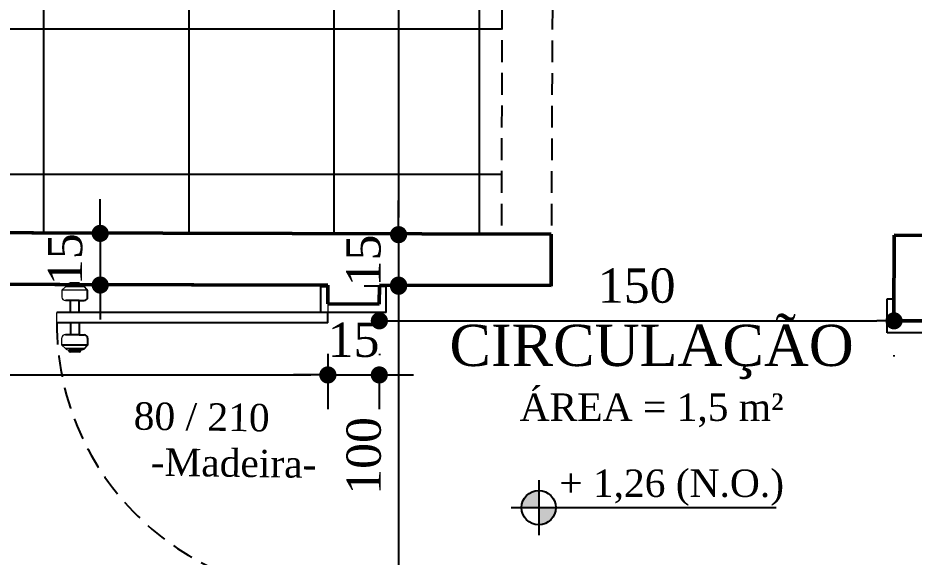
# Model space of a CAD drawing. Header units: millimetres. Extents: x 103208 to 171806, y -164 to 10038.
# Drawn here: x 108919.7 to 109180.9, y 7202.2 to 7359.3 of the extents above; entities that cross this region are included whole.
import ezdxf

# ---------------------------------------------------------------- set-up
doc = ezdxf.new("R2010")
doc.units = ezdxf.units.MM
doc.linetypes.add('HIDDEN', pattern=[9.525, 6.35, -3.175])
for name, color, linetype in [('ACESSORIOS', 2, 'Continuous'), ('Hachuria - Moveis', 1, 'Continuous'), ('Piso', 55, 'Continuous'), ('PN010', 1, 'Continuous'), ('PORTAS', 3, 'Continuous'), ('Portas-Cotas', 2, 'Continuous'), ('Portas-Projeção', 55, 'HIDDEN'), ('Projeção Janela - Viga', 1, 'HIDDEN'), ('Texto', 2, 'Continuous')]:
    doc.layers.add(name, color=color, linetype=linetype)
doc.layers.add('Parede Baixa', color=5, linetype='Continuous', lineweight=50)
doc.layers.add('Portas - Janelas', color=2, linetype='Continuous', lineweight=20)
doc.styles.add('Valéria', font='romantic.ttf', dxfattribs={"height": 10})
doc.dimstyles.new('Cota - 50', dxfattribs={"dimtxt": 10, "dimasz": 5, "dimexe": 10, "dimexo": 20, "dimgap": 5, "dimtad": 1, "dimtxsty": 'Valéria', "dimblk": 'DOT', "dimcen": 0, "dimclrd": 12, "dimclre": 12, "dimclrt": 2, "dimazin": 2, "dimtfac": 1, "dimtix": 1, "dimtmove": 0, "dimatfit": 3, "dimldrblk": 'DOT', "dimfxl": 1, "dimarcsym": 0})

# ---------------------------------------------------------------- blocks, each defined once
blk = doc.blocks.new('_Dot')
at = {"color": 0, "linetype": 'ByBlock', "lineweight": -2}
blk.add_line((-0.5, 0), (-1, 0), dxfattribs=at)
at = {"color": 0, "linetype": 'ByBlock', "const_width": 0.5}
blk.add_lwpolyline([(-0.25, 0, 1), (0.25, 0, 1)], format="xyb", close=True, dxfattribs=at)
blk = doc.blocks.new('*D1169')
at = {"color": 12, "lineweight": -2, "transparency": 16777216}
for p, q in [((108943.7, 7301.49), (108943.7, 7306.49)), ((108923.74, 7296.49), (108933.7, 7296.49)), ((108943.7, 7296.49), (108943.7, 7281.44)), ((108985.51, 7281.44), (108933.7, 7281.44)), ((108943.7, 7276.44), (108943.7, 7271.44))]:
    blk.add_line(p, q, dxfattribs=at)
at = {"layer": 'Defpoints', "color": 0, "transparency": 16777216}
for p in [(108943.74, 7296.49), (108943.7, 7281.44), (109005.51, 7281.44, 9825)]:
    blk.add_point(p, dxfattribs=at)
at = {"color": 12, "lineweight": -2, "transparency": 16777216, "xscale": 5, "yscale": 5, "zscale": 5}
for p, rotation in [((108943.7, 7296.49), 270), ((108943.7, 7281.44), 90)]:
    blk.add_blockref('_Dot', p, dxfattribs=dict(at, rotation=rotation))
at = {"color": 2, "transparency": 16777216, "insert": (108933.51, 7288.96), "char_height": 10, "attachment_point": 5, "rotation": 90, "style": 'Valéria'}
blk.add_mtext('15', dxfattribs=at)
blk = doc.blocks.new('*D1116')
at = {"color": 12, "lineweight": -2, "transparency": 16777216}
for p, q in [((109030.06, 7281.42), (109040.66, 7281.42)), ((109030.66, 7276.42), (109030.66, 7186.87)), ((109029.86, 7181.87), (109040.66, 7181.87))]:
    blk.add_line(p, q, dxfattribs=at)
at = {"layer": 'Defpoints', "color": 0, "transparency": 16777216}
for p in [(109010.06, 7281.42, 9825), (109009.86, 7181.87, -114808.76), (109030.66, 7181.87)]:
    blk.add_point(p, dxfattribs=at)
at = {"color": 12, "lineweight": -2, "transparency": 16777216, "xscale": 5, "yscale": 5, "zscale": 5}
for p, rotation in [((109030.66, 7281.42), 90), ((109030.66, 7181.87), 270)]:
    blk.add_blockref('_Dot', p, dxfattribs=dict(at, rotation=rotation))
at = {"color": 2, "transparency": 16777216, "insert": (109020.55, 7231.65), "char_height": 10, "attachment_point": 5, "rotation": 90, "style": 'Valéria'}
blk.add_mtext('100', dxfattribs=at)
blk = doc.blocks.new('*D1182')
at = {"color": 12, "lineweight": -2, "transparency": 16777216}
for p, q in [((109041.37, 7546.3), (109020.66, 7546.3)), ((109030.66, 7541.3), (109030.66, 7301.12)), ((109040.61, 7296.12), (109020.66, 7296.12))]:
    blk.add_line(p, q, dxfattribs=at)
at = {"layer": 'Defpoints', "color": 0, "transparency": 16777216}
for p in [(109061.37, 7546.3, 9825), (109030.66, 7296.12), (109060.61, 7296.12, -114808.76)]:
    blk.add_point(p, dxfattribs=at)
at = {"color": 12, "lineweight": -2, "transparency": 16777216, "xscale": 5, "yscale": 5, "zscale": 5}
for p, rotation in [((109030.66, 7546.3), 90), ((109030.66, 7296.12), 270)]:
    blk.add_blockref('_Dot', p, dxfattribs=dict(at, rotation=rotation))
at = {"color": 2, "transparency": 16777216, "insert": (109020.47, 7421.21), "char_height": 10, "attachment_point": 5, "rotation": 90, "style": 'Valéria'}
blk.add_mtext('250', dxfattribs=at)
blk = doc.blocks.new('*D1184')
at = {"color": 12, "lineweight": -2, "transparency": 16777216}
for p, q in [((109010.04, 7256.27), (109010.04, 7245.25)), ((109025.04, 7256.2), (109025.04, 7245.25)), ((109005.04, 7255.25), (109000.04, 7255.25)), ((109010.04, 7255.25), (109025.04, 7255.25)), ((109030.04, 7255.25), (109035.04, 7255.25))]:
    blk.add_line(p, q, dxfattribs=at)
at = {"layer": 'Defpoints', "color": 0, "transparency": 16777216}
for p in [(109010.04, 7276.27, 9825), (109025.04, 7276.2, 9825), (109025.04, 7255.25)]:
    blk.add_point(p, dxfattribs=at)
at = {"color": 12, "lineweight": -2, "transparency": 16777216, "xscale": 5, "yscale": 5, "zscale": 5}
blk.add_blockref('_Dot', (109010.04, 7255.25), dxfattribs=at)
at = {"color": 12, "lineweight": -2, "transparency": 16777216, "xscale": 5, "yscale": 5, "zscale": 5, "rotation": 180}
blk.add_blockref('_Dot', (109025.04, 7255.25), dxfattribs=at)
at = {"color": 2, "transparency": 16777216, "insert": (109017.54, 7265.44), "char_height": 10, "attachment_point": 5, "style": 'Valéria'}
blk.add_mtext('15', dxfattribs=at)
blk = doc.blocks.new('*D1186')
at = {"color": 12, "lineweight": -2, "transparency": 16777216}
for p, q in [((109030.06, 7271.01), (109170.06, 7271.01)), ((109025.06, 7261.39), (109025.06, 7261.01)), ((109175.06, 7260.67), (109175.06, 7261.01))]:
    blk.add_line(p, q, dxfattribs=at)
at = {"layer": 'Defpoints', "color": 0, "transparency": 16777216}
for p in [(109025.06, 7281.39, 9825), (109175.06, 7280.67, 9825), (109175.06, 7271.01)]:
    blk.add_point(p, dxfattribs=at)
at = {"color": 12, "lineweight": -2, "transparency": 16777216, "xscale": 5, "yscale": 5, "zscale": 5, "rotation": 180}
blk.add_blockref('_Dot', (109025.06, 7271.01), dxfattribs=at)
at = {"color": 12, "lineweight": -2, "transparency": 16777216, "xscale": 5, "yscale": 5, "zscale": 5}
blk.add_blockref('_Dot', (109175.06, 7271.01), dxfattribs=at)
at = {"color": 2, "transparency": 16777216, "insert": (109100.06, 7281.21), "char_height": 10, "attachment_point": 5, "style": 'Valéria'}
blk.add_mtext('150', dxfattribs=at)
blk = doc.blocks.new('*D1196')
at = {"color": 12, "lineweight": -2, "transparency": 16777216}
for p, q in [((108532.7, 7262.59), (108532.7, 7245.25)), ((109010.06, 7261.42), (109010.06, 7245.25)), ((108537.7, 7255.25), (109005.06, 7255.25))]:
    blk.add_line(p, q, dxfattribs=at)
at = {"layer": 'Defpoints', "color": 0, "transparency": 16777216}
for p in [(108532.7, 7282.59, 9825), (109010.06, 7281.42, 9825), (109010.06, 7255.25)]:
    blk.add_point(p, dxfattribs=at)
at = {"color": 12, "lineweight": -2, "transparency": 16777216, "xscale": 5, "yscale": 5, "zscale": 5, "rotation": 180}
blk.add_blockref('_Dot', (108532.7, 7255.25), dxfattribs=at)
at = {"color": 12, "lineweight": -2, "transparency": 16777216, "xscale": 5, "yscale": 5, "zscale": 5}
blk.add_blockref('_Dot', (109010.06, 7255.25), dxfattribs=at)
at = {"color": 2, "transparency": 16777216, "insert": (108771.38, 7265.36), "char_height": 10, "attachment_point": 5, "style": 'Valéria'}
blk.add_mtext('477', dxfattribs=at)
blk = doc.blocks.new('*D1197')
at = {"color": 12, "lineweight": -2, "transparency": 16777216}
for p, q in [((109030.66, 7301.12), (109030.66, 7306.12)), ((109055.17, 7296.12), (109020.66, 7296.12)), ((109030.66, 7296.12), (109030.66, 7281.09)), ((109055.1, 7281.09), (109020.66, 7281.09)), ((109030.66, 7276.09), (109030.66, 7271.09))]:
    blk.add_line(p, q, dxfattribs=at)
at = {"layer": 'Defpoints', "color": 0, "transparency": 16777216}
for p in [(109075.17, 7296.12), (109030.66, 7281.09), (109075.1, 7281.09, -114808.76)]:
    blk.add_point(p, dxfattribs=at)
at = {"color": 12, "lineweight": -2, "transparency": 16777216, "xscale": 5, "yscale": 5, "zscale": 5}
for p, rotation in [((109030.66, 7296.12), 270), ((109030.66, 7281.09), 90)]:
    blk.add_blockref('_Dot', p, dxfattribs=dict(at, rotation=rotation))
at = {"color": 2, "transparency": 16777216, "insert": (109020.47, 7288.6), "char_height": 10, "attachment_point": 5, "rotation": 90, "style": 'Valéria'}
blk.add_mtext('15', dxfattribs=at)

msp = doc.modelspace()

# ---------------------------------------------------------------- hatches: boundary and pattern name
at = {"layer": 'Piso'}
h = msp.add_hatch(dxfattribs=at)
h.set_pattern_fill('ANSI37', color=256, scale=13.333333, angle=-45)
h.set_pattern_definition([(360, (-5584.447, -9.9), (3e-14, 42.333333), []), (90, (-5584.447, -9.9), (-42.333333, 3e-14), [])])
edge = h.paths.add_edge_path()
edge.add_line((109036.93316, 7472.74172), (108781.31919, 7486.80622))
edge.add_line((108781.31919, 7486.80622), (108781.33095, 7537.08347))
edge.add_line((108781.33095, 7537.08347), (108698.83081, 7537.28569))
edge.add_line((108698.83081, 7537.28569), (108698.06801, 7377.25211))
edge.add_line((108698.06801, 7377.25211), (108682.95927, 7377.32412))
edge.add_line((108682.95927, 7377.32412), (108682.71741, 7306.29255))
edge.add_line((108682.71741, 7306.29255), (108624.76308, 7306.77743))
edge.add_line((108624.76308, 7306.77743), (108624.72125, 7301.77761))
edge.add_arc((108623.72129, 7301.78597), 1, 179.520639, 359.520639, ccw=False)
edge.add_line((108622.72132, 7301.79434), (108622.76315, 7306.79417))
edge.add_line((108622.76315, 7306.79417), (108682.71741, 7306.29255))
edge.add_line((108682.71741, 7306.29255), (108682.68687, 7297.32451))
edge.add_line((108682.68687, 7297.32451), (108697.6867, 7297.25302))
edge.add_line((108697.6867, 7297.25302), (108697.66351, 7297.20687))
edge.add_line((108697.66351, 7297.20687), (109060.5014, 7296.28357))
edge.add_line((109060.5014, 7296.28357), (109060.72201, 7386.28637))
edge.add_line((109060.72201, 7386.28637), (109038.39595, 7386.56473))
edge.add_line((109038.39595, 7386.56473), (109036.93316, 7472.74172))
h.paths.add_polyline_path([(108780.18503, 7467.5682), (108778.30402, 7467.5682), (108778.30402, 7461.80472), (108778.53519, 7401.9201), (108749.66797, 7399.69089), (108744.47797, 7399.69089), (108743.49513, 7402.18552), (108743.19702, 7399.69089), (108738.00702, 7399.69089), (108737.75216, 7402.36751), (108735.67616, 7402.36751), (108735.38727, 7400.35963), (108730.19727, 7400.35963), (108730.85931, 7402.49781), (108728.78331, 7402.49781), (108729.13954, 7398.57624), (108723.94954, 7398.57624), (108722.63283, 7401.97852), (108721.51725, 7401.13246), (108716.32725, 7401.13246), (108713.75303, 7403.5568), (108712.56053, 7402.40448), (108707.37053, 7402.40448), (108708.15983, 7398.57624), (108699.85583, 7398.57624), (108700.25903, 7535.0382), (108700.25903, 7536.0762), (108710.63903, 7536.0762), (108715.82903, 7536.0762), (108764.61503, 7536.0762), (108769.80503, 7536.0762), (108780.18503, 7536.0762), (108780.18503, 7535.0382)], flags=16)
h.paths.add_polyline_path([(108867.97347, 7361.84206), (108867.97347, 7364.59206), (108864.96203, 7364.59206), (108865.48083, 7372.34819), (108870.06416, 7372.34819), (108869.54537, 7363.6754), (108869.52942, 7361.84206), (108872.29537, 7361.84206), (108845.84862, 7361.10702), (108845.84862, 7358.35702), (108855.83821, 7358.65624), (108855.83821, 7355.90624), (108804.97365, 7354.28242), (108804.98988, 7296.27621), (108869.56159, 7297.41918), (108869.56469, 7296.84831), (108804.48135, 7296.84831), (108804.47707, 7296.93371), (108802.02752, 7297.72142), (108804.90185, 7296.92705), (108805.05202, 7351.72141), (108854.50633, 7356.10575), (108857.17008, 7358.45672), (108855.13538, 7358.12507), (108855.13538, 7360.87507), (108859.89467, 7359.26812)])
h.paths.add_polyline_path([(108779.14703, 7472.7582), (108701.29703, 7472.7582), (108701.29703, 7534.0002), (108779.14703, 7534.0002)], flags=0)
edge = h.paths.add_edge_path(flags=0)
edge.add_line((108777.07103, 7475.8722), (108768.39739, 7475.8722))
edge.add_arc((108762.71203, 7490.9232), 16.089, 290.6935412, 333.185682)
edge.add_line((108777.07103, 7483.66544), (108777.07103, 7475.8722))
edge = h.paths.add_edge_path(flags=0)
edge.add_line((108762.71203, 7476.9102), (108717.73203, 7476.9102))
edge.add_arc((108717.73203, 7490.9232), 14.013, 180, 270, ccw=False)
edge.add_line((108703.71903, 7490.9232), (108703.71903, 7516.8732))
edge.add_arc((108717.73203, 7516.8732), 14.013, 90, 180, ccw=False)
edge.add_line((108717.73203, 7530.8862), (108762.71203, 7530.8862))
edge.add_arc((108762.71203, 7516.8732), 14.013, 0, 90, ccw=False)
edge.add_line((108776.72503, 7516.8732), (108776.72503, 7490.9232))
edge.add_arc((108762.71203, 7490.9232), 14.013, 270, 360, ccw=False)
edge = h.paths.add_edge_path(flags=0)
edge.add_line((108762.71203, 7477.9482), (108717.73203, 7477.9482))
edge.add_arc((108717.73203, 7490.9232), 12.975, 180, 270, ccw=False)
edge.add_line((108704.75703, 7490.9232), (108704.75703, 7516.8732))
edge.add_arc((108717.73203, 7516.8732), 12.975, 90, 180, ccw=False)
edge.add_line((108717.73203, 7529.8482), (108762.71203, 7529.8482))
edge.add_arc((108762.71203, 7516.8732), 12.975, 0, 90, ccw=False)
edge.add_line((108775.68703, 7516.8732), (108775.68703, 7490.9232))
edge.add_arc((108762.71203, 7490.9232), 12.975, 270, 360, ccw=False)
edge = h.paths.add_edge_path(flags=0)
edge.add_line((108762.71203, 7480.5432), (108754.40803, 7480.5432))
edge.add_arc((108754.40803, 7482.6192), 2.076, 180, 270, ccw=False)
edge.add_line((108752.33203, 7482.6192), (108752.33203, 7499.2272))
edge.add_arc((108754.40803, 7499.2272), 2.076, 90, 180, ccw=False)
edge.add_line((108754.40803, 7501.3032), (108771.01603, 7501.3032))
edge.add_arc((108771.01603, 7499.2272), 2.076, 0, 90, ccw=False)
edge.add_line((108773.09203, 7499.2272), (108773.09203, 7490.9232))
edge.add_arc((108762.71203, 7490.9232), 10.38, 270, 360, ccw=False)
edge = h.paths.add_edge_path(flags=0)
edge.add_arc((108762.71203, 7490.9232), 5.19, 0, 360)
edge = h.paths.add_edge_path(flags=0)
edge.add_arc((108762.71203, 7490.9232), 4.152, 0, 360)
edge = h.paths.add_edge_path(flags=0)
edge.add_arc((108762.71203, 7490.9232), 3.114, 0, 360)
edge = h.paths.add_edge_path(flags=0)
edge.add_line((108746.10403, 7480.5432), (108734.34003, 7480.5432))
edge.add_arc((108734.34003, 7482.6192), 2.076, 180, 270, ccw=False)
edge.add_line((108732.26403, 7482.6192), (108732.26403, 7499.2272))
edge.add_arc((108734.34003, 7499.2272), 2.076, 90, 180, ccw=False)
edge.add_line((108734.34003, 7501.3032), (108746.10403, 7501.3032))
edge.add_arc((108746.10403, 7499.2272), 2.076, 0, 90, ccw=False)
edge.add_line((108748.18003, 7499.2272), (108748.18003, 7482.6192))
edge.add_arc((108746.10403, 7482.6192), 2.076, -90, 0, ccw=False)
edge = h.paths.add_edge_path(flags=0)
edge.add_arc((108740.22203, 7490.9232), 3.114, 0, 360)
edge = h.paths.add_edge_path(flags=0)
edge.add_arc((108762.71203, 7516.8732), 5.19, 0, 360)
edge = h.paths.add_edge_path(flags=0)
edge.add_arc((108762.71203, 7516.8732), 4.152, 0, 360)
edge = h.paths.add_edge_path(flags=0)
edge.add_arc((108762.71203, 7516.8732), 3.114, 0, 360)
edge = h.paths.add_edge_path(flags=0)
edge.add_line((108726.03603, 7480.5432), (108717.73203, 7480.5432))
edge.add_arc((108717.73203, 7490.9232), 10.38, 180, 270, ccw=False)
edge.add_line((108707.35203, 7490.9232), (108707.35203, 7499.2272))
edge.add_arc((108709.42803, 7499.2272), 2.076, 90, 180, ccw=False)
edge.add_line((108709.42803, 7501.3032), (108726.03603, 7501.3032))
edge.add_arc((108726.03603, 7499.2272), 2.076, 0, 90, ccw=False)
edge.add_line((108728.11203, 7499.2272), (108728.11203, 7482.6192))
edge.add_arc((108726.03603, 7482.6192), 2.076, -90, 0, ccw=False)
edge = h.paths.add_edge_path(flags=0)
edge.add_arc((108717.73203, 7490.9232), 5.19, 0, 360)
edge = h.paths.add_edge_path(flags=0)
edge.add_arc((108717.73203, 7490.9232), 4.152, 0, 360)
edge = h.paths.add_edge_path(flags=0)
edge.add_arc((108717.73203, 7490.9232), 3.114, 0, 360)
edge = h.paths.add_edge_path(flags=0)
edge.add_line((108746.10403, 7506.4932), (108734.34003, 7506.4932))
edge.add_arc((108734.34003, 7508.5692), 2.076, 180, 270, ccw=False)
edge.add_line((108732.26403, 7508.5692), (108732.26403, 7525.1772))
edge.add_arc((108734.34003, 7525.1772), 2.076, 90, 180, ccw=False)
edge.add_line((108734.34003, 7527.2532), (108746.10403, 7527.2532))
edge.add_arc((108746.10403, 7525.1772), 2.076, 0, 90, ccw=False)
edge.add_line((108748.18003, 7525.1772), (108748.18003, 7508.5692))
edge.add_arc((108746.10403, 7508.5692), 2.076, -90, 0, ccw=False)
edge = h.paths.add_edge_path(flags=0)
edge.add_arc((108740.22203, 7516.8732), 5.19, 0, 360)
edge = h.paths.add_edge_path(flags=0)
edge.add_arc((108740.22203, 7516.8732), 4.152, 0, 360)
edge = h.paths.add_edge_path(flags=0)
edge.add_arc((108740.22203, 7516.8732), 3.114, 0, 360)
edge = h.paths.add_edge_path(flags=0)
edge.add_arc((108762.71203, 7516.8732), 16.089, 26.814318, 69.3064588)
edge.add_line((108768.39739, 7531.9242), (108777.07103, 7531.9242))
edge.add_line((108777.07103, 7531.9242), (108777.07103, 7524.13095))
edge = h.paths.add_edge_path(flags=0)
edge.add_line((108712.04667, 7475.8722), (108703.37303, 7475.8722))
edge.add_line((108703.37303, 7475.8722), (108703.37303, 7483.66544))
edge.add_arc((108717.73203, 7490.9232), 16.089, 206.814318, 249.3064588)
edge = h.paths.add_edge_path(flags=0)
edge.add_line((108726.03603, 7506.4932), (108709.42803, 7506.4932))
edge.add_arc((108709.42803, 7508.5692), 2.076, 180, 270, ccw=False)
edge.add_line((108707.35203, 7508.5692), (108707.35203, 7516.8732))
edge.add_arc((108717.73203, 7516.8732), 10.38, 90, 180, ccw=False)
edge.add_line((108717.73203, 7527.2532), (108726.03603, 7527.2532))
edge.add_arc((108726.03603, 7525.1772), 2.076, 0, 90, ccw=False)
edge.add_line((108728.11203, 7525.1772), (108728.11203, 7508.5692))
edge.add_arc((108726.03603, 7508.5692), 2.076, -90, 0, ccw=False)
edge = h.paths.add_edge_path(flags=0)
edge.add_arc((108717.73203, 7516.8732), 5.19, 0, 360)
edge = h.paths.add_edge_path(flags=0)
edge.add_arc((108717.73203, 7516.8732), 4.152, 0, 360)
edge = h.paths.add_edge_path(flags=0)
edge.add_arc((108717.73203, 7516.8732), 3.114, 0, 360)
edge = h.paths.add_edge_path(flags=0)
edge.add_arc((108717.73203, 7516.8732), 16.089, 110.6935412, 153.185682)
edge.add_line((108703.37303, 7524.13095), (108703.37303, 7531.9242))
edge.add_line((108703.37303, 7531.9242), (108712.04667, 7531.9242))
edge = h.paths.add_edge_path()
edge.add_line((108682.95927, 7377.32412), (108683.06818, 7377.3236))
edge.add_line((108683.06818, 7377.3236), (108683.30651, 7427.32341))
edge.add_line((108683.30651, 7427.32341), (108533.30656, 7427.69109))
edge.add_line((108533.30656, 7427.69109), (108533.29546, 7425.36351))
edge.add_line((108533.29546, 7425.36351), (108613.40281, 7424.78356))
edge.add_line((108613.40281, 7424.78356), (108612.9694, 7364.91848))
edge.add_line((108612.9694, 7364.91848), (108533.01011, 7365.49736))
edge.add_line((108533.01011, 7365.49736), (108532.85032, 7331.9727))
edge.add_line((108532.85032, 7331.9727), (108587.588, 7331.82638))
edge.add_line((108587.588, 7331.82638), (108587.47949, 7287.55788))
edge.add_line((108587.47949, 7287.55788), (108682.6392, 7287.32463))
edge.add_line((108682.6392, 7287.32463), (108682.68687, 7297.32451))
edge.add_line((108682.68687, 7297.32451), (108682.71741, 7306.29255))
edge.add_line((108682.71741, 7306.29255), (108624.76308, 7306.77743))
edge.add_line((108624.76308, 7306.77743), (108624.72125, 7301.77761))
edge.add_arc((108623.72129, 7301.78597), 1, 179.520639, 359.520639, ccw=False)
edge.add_line((108622.72132, 7301.79434), (108622.76315, 7306.79417))
edge.add_line((108622.76315, 7306.79417), (108682.71741, 7306.29255))
edge.add_line((108682.71741, 7306.29255), (108682.95927, 7377.32412))
edge = h.paths.add_edge_path(flags=16)
edge.add_line((108624.81328, 7312.77722), (108622.81335, 7312.79396))
edge.add_arc((108623.81332, 7312.78559), 1, -0.479361, 179.520639, ccw=False)
h.paths.add_polyline_path([(108616.56163, 7307.98465), (108689.57682, 7307.37376), (108689.57566, 7307.23521), (108616.56047, 7307.8461)])
edge = h.paths.add_edge_path(flags=0)
edge.add_line((108771.01603, 7506.4932), (108754.40803, 7506.4932))
edge.add_arc((108754.40803, 7508.5692), 2.076, 180, 270, ccw=False)
edge.add_line((108752.33203, 7508.5692), (108752.33203, 7525.1772))
edge.add_arc((108754.40803, 7525.1772), 2.076, 90, 180, ccw=False)
edge.add_line((108754.40803, 7527.2532), (108762.71203, 7527.2532))
edge.add_arc((108762.71203, 7516.8732), 10.38, 0, 90, ccw=False)
edge.add_line((108773.09203, 7516.8732), (108773.09203, 7508.5692))
edge.add_arc((108771.01603, 7508.5692), 2.076, -90, 0, ccw=False)
edge = h.paths.add_edge_path(flags=0)
edge.add_arc((108740.22203, 7490.9232), 4.152, 0, 180)
edge.add_arc((108740.22203, 7490.9232), 4.152, 180, 360)
edge = h.paths.add_edge_path(flags=0)
edge.add_arc((108740.22203, 7490.9232), 5.19, 0, 180)
edge.add_arc((108740.22203, 7490.9232), 5.19, 180, 360)
at = {"layer": 'Portas - Janelas'}
h = msp.add_hatch(color=256, dxfattribs=at)
edge = h.paths.add_edge_path()
edge.add_arc((109071.49504, 7216.59312), 5, 90, 180)
edge.add_line((109066.49504, 7216.59312), (109071.49504, 7216.59312))
edge.add_line((109071.49504, 7216.59312), (109071.49504, 7221.59312))
edge = h.paths.add_edge_path()
edge.add_arc((109071.49504, 7216.59312), 5, 270, 360)
edge.add_line((109076.49504, 7216.59312), (109071.49504, 7216.59312))
edge.add_line((109071.49504, 7216.59312), (109071.49504, 7211.59312))

# ---------------------------------------------------------------- linework, layer by layer
at = {"layer": 'ACESSORIOS'}
for p, q in [((109008.02975, 7281.02411, 9825), (109010.02975, 7281.02411, 9825)), ((109027.03569, 7280.98243, 9825), (109025.05987, 7280.98243, 9825)), ((109173.01756, 7277.46795, 9825), (109175.01756, 7277.46795, 9825))]:
    msp.add_line(p, q, dxfattribs=at)
at = {"layer": 'ACESSORIOS', "color": 2, "linetype": 'Continuous'}
for p, q in [((109008.03569, 7273.44519, 9825), (109008.03569, 7281.029, 9825)), ((109027.03569, 7273.44519, 9825), (109027.03569, 7280.98243, 9825)), ((109173.01756, 7267.48298, 9825), (109173.01756, 7277.46795, 9825))]:
    msp.add_line(p, q, dxfattribs=at)
at = {"layer": 'Hachuria - Moveis'}
msp.add_circle((109071.49504, 7216.59312), 5, dxfattribs=at)
at = {"layer": 'Parede Baixa'}
for p, q in [((109075.10107, 7281.0855, -114808.76029), (109075.17342, 7296.26457, -114808.76029)), ((109175.01754, 7271.01373, 9825), (109175.13673, 7296.01954, 9825)), ((109010.03569, 7275.94519, 9825), (109010.0618, 7281.42412, 9825)), ((109025.03552, 7275.8737, 9825), (109025.0618, 7281.38736, 9825)), ((109010.03569, 7275.94519, 9825), (109025.03552, 7275.8737, 9825)), ((109175.00395, 7271.01376, 9825), (109190.01756, 7270.98298, 9825))]:
    msp.add_line(p, q, dxfattribs=at)
at = {"layer": 'Parede Baixa', "elevation": 9825}
for points in [[(108697.77495, 7297.18963), (109075.17342, 7296.26457)], [(109175.13673, 7296.01954), (109488.42356, 7295.25163)], [(108532.7035, 7282.59421), (109010.0618, 7281.42412)], [(108697.73818, 7282.18968), (109010.0618, 7281.42412)], [(109025.0618, 7281.38736), (109075.10192, 7281.2647)], [(109025.0618, 7281.38736), (109075.10192, 7281.2647)]]:
    msp.add_lwpolyline(points, dxfattribs=at)
at = {"layer": 'PN010'}
for p, q in [((109071.49504, 7224.59312), (109071.49504, 7208.59312)), ((109063.49504, 7216.59312), (109140.72479, 7216.59312))]:
    msp.add_line(p, q, dxfattribs=at)
at = {"layer": 'PORTAS', "color": 2, "linetype": 'Continuous'}
for p, q in [((108937.53569, 7281.94519, 9825), (108935.03569, 7281.94519, 9825)), ((108938.03569, 7281.44519, 9825), (108934.53569, 7281.44519, 9825)), ((108938.88924, 7281.09164, 9825), (108938.03569, 7281.44519, 9825)), ((108940.03569, 7279.94519, 9825), (108938.88924, 7281.09164, 9825)), ((108939.9678, 7280.01308, 9825), (108939.89991, 7279.94519, 9825)), ((108940.03569, 7277.94519, 9825), (108940.03569, 7279.94519, 9825)), ((108935.03569, 7276.94519, 9825), (108933.53569, 7276.94519, 9825)), ((108935.03569, 7273.44519, 9825), (108935.03569, 7276.94519, 9825)), ((108937.53569, 7276.94519, 9825), (108935.03569, 7276.94519, 9825)), ((108937.53569, 7276.94519, 9825), (108939.03569, 7276.94519, 9825)), ((108937.53569, 7273.44519, 9825), (108937.53569, 7276.94519, 9825)), ((109027.03569, 7273.44519, 9825), (108931.03569, 7273.44519, 9825)), ((109010.03569, 7270.44519, 9825), (109010.03569, 7273.44519, 9825)), ((109010.03569, 7270.44519, 9825), (108931.03569, 7270.44519, 9825)), ((108935.03569, 7270.44519, 9825), (108935.03569, 7266.94519, 9825)), ((108937.53569, 7270.44519, 9825), (108937.53569, 7266.94519, 9825)), ((108935.03569, 7266.94519, 9825), (108933.53569, 7266.94519, 9825)), ((108937.53569, 7266.94519, 9825), (108935.03569, 7266.94519, 9825)), ((108937.53569, 7266.94519, 9825), (108939.03569, 7266.94519, 9825)), ((109187.01756, 7267.48298, 9825), (109173.01756, 7267.48298, 9825)), ((108940.03569, 7263.94519, 9825), (108932.53569, 7263.94519, 9825)), ((108940.03569, 7263.94519, 9825), (108938.88924, 7262.79875, 9825)), ((108940.03569, 7265.94519, 9825), (108940.03569, 7263.94519, 9825)), ((108938.03569, 7262.44519, 9825), (108934.53569, 7262.44519, 9825)), ((108937.53569, 7261.94519, 9825), (108935.03569, 7261.94519, 9825)), ((108938.88924, 7262.79875, 9825), (108938.03569, 7262.44519, 9825))]:
    msp.add_line(p, q, dxfattribs=at)
for centre, radius, start, end in [((108935.03569, 7281.44519, 9825), 0.5, 90, 180), ((108937.53569, 7281.44519, 9825), 0.5, 0, 90), ((108939.03569, 7277.94519, 9825), 1, 270, 0), ((108939.03569, 7265.94519, 9825), 1, 0, 90), ((108935.03569, 7262.44519, 9825), 0.5, 180, 270), ((108937.53569, 7262.44519, 9825), 0.5, 270, 0)]:
    msp.add_arc(centre, radius, start, end, dxfattribs=at)
at = {"layer": 'Portas - Janelas'}
for p, q in [((108933.53569, 7280.94519, 9825), (108932.53569, 7279.94519, 9825)), ((108932.53569, 7279.94519, 9825), (108932.53569, 7277.86513, 9825)), ((108933.68213, 7281.09164, 9825), (108933.53569, 7280.94519, 9825)), ((109010.03569, 7275.94519, 9825), (109010.03569, 7273.44519, 9825)), ((108931.03569, 7270.44519, 9825), (108931.03569, 7273.44519, 9825)), ((108932.53569, 7263.94519, 9825), (108932.53569, 7266.07479, 9825)), ((108933.53569, 7262.94519, 9825), (108932.53569, 7263.94519, 9825)), ((108933.68213, 7262.79875, 9825), (108933.53569, 7262.94519, 9825))]:
    msp.add_line(p, q, dxfattribs=at)
at = {"layer": 'Portas - Janelas', "color": 2, "linetype": 'Continuous'}
for p, q in [((108940.03569, 7279.94519, 9825), (108932.53569, 7279.94519, 9825)), ((108939.03569, 7280.94519, 9825), (108933.53569, 7280.94519, 9825)), ((108933.68213, 7281.09164, 9825), (108934.53569, 7281.44519, 9825)), ((108939.03569, 7262.94519, 9825), (108933.53569, 7262.94519, 9825)), ((108933.68213, 7262.79875, 9825), (108934.53569, 7262.44519, 9825))]:
    msp.add_line(p, q, dxfattribs=at)
at = {"layer": 'Portas - Janelas'}
for centre, radius, start, end in [((108933.51999, 7277.93161, 9825), 0.98654, 183.8639463, 270.9118479), ((108933.45169, 7266.03205, 9825), 0.917, 84.744174, 177.3289999)]:
    msp.add_arc(centre, radius, start, end, dxfattribs=at)
at = {"layer": 'Portas-Projeção'}
msp.add_arc((109010.03569, 7270.44519, 9825), 79, 180, 268.2477844, dxfattribs=at)
at = {"layer": 'Projeção Janela - Viga'}
for p, q in [((109061.0782, 7486.12049, -114808.76029), (109060.61248, 7296.12106, -114808.76029)), ((109076.07819, 7486.08372, -114808.76029), (109075.17342, 7296.26457, -114808.76029))]:
    msp.add_line(p, q, dxfattribs=at)

# ---------------------------------------------------------------- texts
at = {"layer": 'Portas-Cotas', "insert": (109104.40063, 7269.87151), "char_height": 12, "attachment_point": 2, "style": 'Valéria'}
msp.add_mtext('CIRCULAÇÃO\\P{\\H0.6667x;ÁREA = 1,5 m²}', dxfattribs=at)
at = {"layer": 'Portas-Cotas', "insert": (108982.65399, 7236.17755), "char_height": 8, "attachment_point": 5, "rotation": 359.1985974, "style": 'Valéria'}
msp.add_mtext('\\pxi-2.3669;80 / 210\\P\\pi0;-Madeira-', dxfattribs=at)
at = {"layer": 'Texto', "insert": (109077.45852, 7227.69963), "char_height": 8, "attachment_point": 1, "style": 'Valéria'}
msp.add_mtext('+ 1,26 (N.O.)', dxfattribs=at)

# ---------------------------------------------------------------- dimensions: what is measured, and where the dimension line sits
for base, p1, p2, text, picture, middle in [((109030.66427, 7296.12106), (109061.36504, 7546.29917, 9825), (109060.61248, 7296.12106, -114808.76029), '250', '*D1182', (109020.47197, 7421.21011)), ((108943.70408, 7281.43529), (108943.74061, 7296.48998), (109005.50734, 7281.43529, 9825), '15', '*D1169', (108933.51177, 7288.96263)), ((109030.66427, 7281.0855), (109075.17273, 7296.12106), (109075.10107, 7281.0855, -114808.76029), '15', '*D1197', (109020.47197, 7288.60328)), ((109030.66427, 7181.86849), (109010.0618, 7281.42412, 9825), (109009.85773, 7181.86849, -114808.76029), '100', '*D1116', (109020.55333, 7231.64631))]:
    dim = msp.add_linear_dim(base=base, p1=p1, p2=p2, angle=90, text=text, dimstyle='Cota - 50')
    dim.commit()
    dim.dimension.update_dxf_attribs({"geometry": picture, "text_midpoint": middle})
for base, p1, p2, picture, middle in [((109175.06358, 7271.01368), (109025.0618, 7281.38736, 9825), (109175.06358, 7280.67237, 9825), '*D1186', (109100.06269, 7281.20599)), ((109025.03706, 7255.25238), (109010.03723, 7276.26881, 9825), (109025.03706, 7276.19731, 9825), '*D1184', (109017.53714, 7265.44469))]:
    dim = msp.add_linear_dim(base=base, p1=p1, p2=p2, dimstyle='Cota - 50')
    dim.commit()
    dim.dimension.update_dxf_attribs({"geometry": picture, "text_midpoint": middle})
dim = msp.add_linear_dim(base=(109010.0618, 7255.25238), p1=(108532.7035, 7282.59421, 9825), p2=(109010.0618, 7281.42412, 9825), text='477', dimstyle='Cota - 50')
dim.commit()
dim.dimension.update_dxf_attribs({"geometry": '*D1196', "text_midpoint": (108771.38265, 7265.35593)})

doc.saveas('drawing.dxf')
